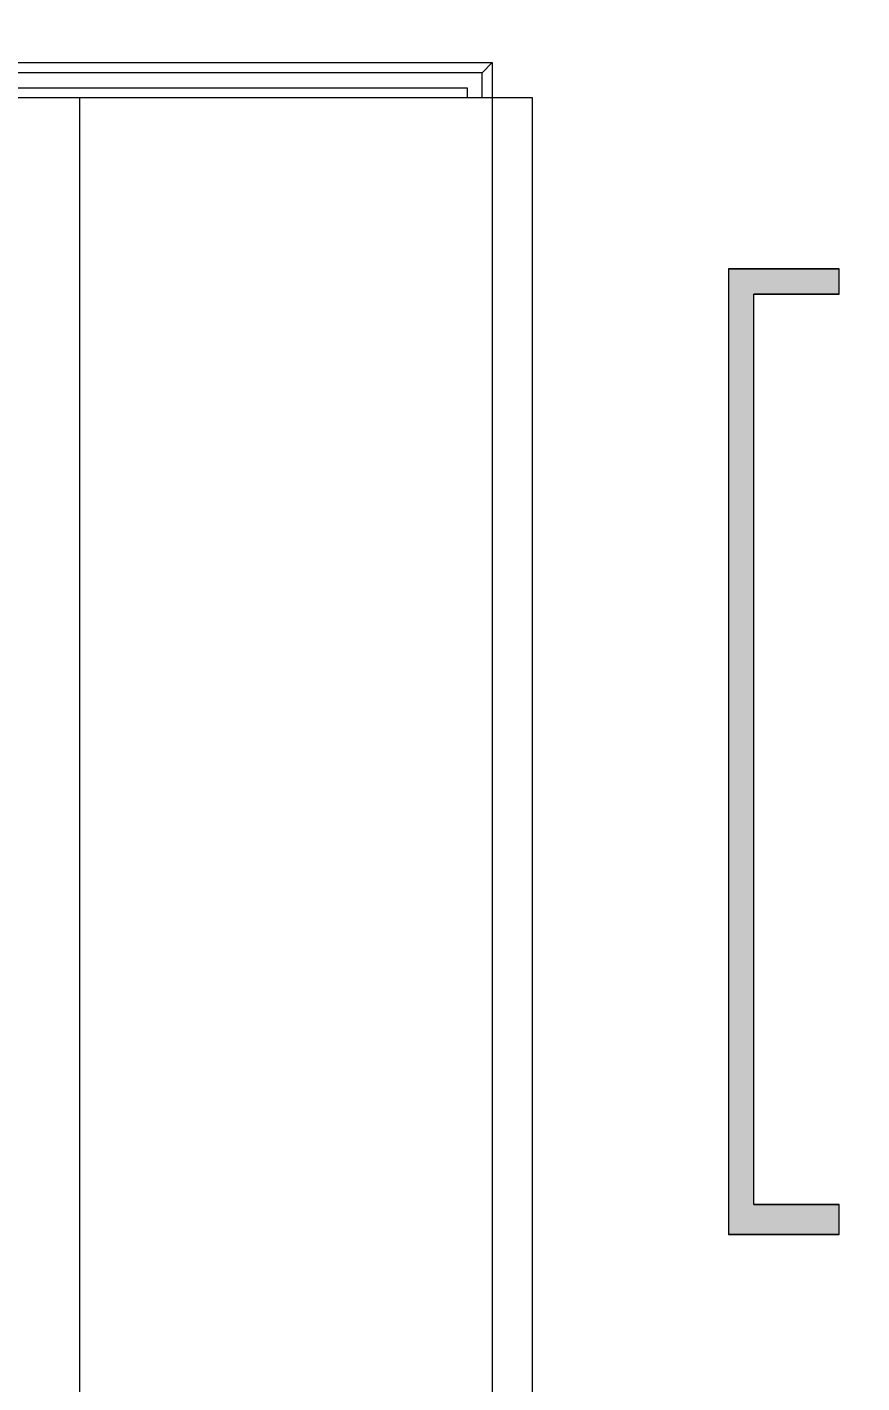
# Model space of a CAD drawing. Header units: millimetres. Extents: x -11 to 1219, y 0 to 1751.
# Drawn here: x 223.87 to 233.28, y 946.04 to 961.31 of the extents above; entities that cross this region are included whole.
import ezdxf

# ---------------------------------------------------------------- set-up
doc = ezdxf.new("R2010")
doc.units = ezdxf.units.MM
doc.header["$LTSCALE"] = 10
doc.layers.get('Defpoints').update_dxf_attribs({"linetype": 'CONTINUOUS'})
doc.layers.add('_MULTI_WIRE', color=9, linetype='CONTINUOUS')
doc.layers.add('PSYMS', color=7, linetype='CONTINUOUS')
doc.layers.add('PDF_Geometry', color=7, linetype='CONTINUOUS', true_color=0x151d1f)
doc.layers.add('PDF_Solid Fills', color=7, linetype='CONTINUOUS', true_color=0x070809)
doc.layers.get('_MULTI_WIRE').off()
doc.styles.get("Standard").update_dxf_attribs({"font": '', "width": 0.8})
doc.styles.get('Standard').set_extended_font_data('Meiryo UI')
doc.dimstyles.get("Standard").update_dxf_attribs({"dimtxt": 8, "dimasz": 2, "dimexe": 1.5, "dimexo": 1.5, "dimgap": 1.8, "dimtad": 1, "dimdec": 3, "dimdsep": 46, "dimtxsty": 'Standard', "dimcen": 0, "dimclrd": 4, "dimclre": 4, "dimclrt": 4, "dimadec": 0, "dimazin": 0, "dimtfac": 1, "dimtdec": 3, "dimtmove": 0, "dimatfit": 3, "dimfxl": 1, "dimtolj": 1, "dimtzin": 1, "dimarcsym": 0})

# ---------------------------------------------------------------- blocks, each defined once
blk = doc.blocks.new('DVP-28SWS211R')
at = {"layer": 'PDF_Geometry', "color": 7, "lineweight": 9, "true_color": 0xffffff}
for p, q in [((14.899, -3.569), (22.491, -3.569)), ((22.491, -3.569), (22.377, -3.682)), ((22.491, -3.569), (22.491, -3.966)), ((22.377, -3.682), (14.956, -3.682)), ((22.377, -3.966), (22.377, -3.682)), ((22.944, -3.966), (11.783, -3.966)), ((15.183, -3.852), (22.207, -3.852)), ((17.845, -36.427), (17.845, -3.966)), ((22.207, -3.852), (22.207, -3.966)), ((22.491, -3.966), (22.491, -36.427)), ((22.944, -36.427), (22.944, -3.966)), ((25.153, -5.892), (26.399, -5.892)), ((26.399, -5.892), (25.153, -5.892)), ((25.153, -5.892), (25.153, -16.769)), ((26.399, -5.892), (25.153, -5.892)), ((26.399, -6.175), (26.399, -5.892)), ((25.436, -6.175), (26.399, -6.175)), ((26.399, -6.175), (25.436, -6.175)), ((25.436, -16.429), (25.436, -6.175)), ((25.436, -6.175), (26.399, -6.175)), ((25.436, -16.429), (26.399, -16.429)), ((26.399, -16.429), (25.436, -16.429)), ((26.399, -16.429), (25.436, -16.429)), ((26.399, -16.769), (26.399, -16.429)), ((25.153, -16.769), (26.399, -16.769)), ((26.399, -16.769), (25.153, -16.769)), ((25.153, -16.769), (26.399, -16.769))]:
    blk.add_line(p, q, dxfattribs=at)
at = {"layer": 'PDF_Solid Fills', "color": 7, "lineweight": 9, "true_color": 0xffffff, "transparency": 33554559}
for points in [[(25.153, -5.892), (25.153, -6.175), (26.399, -6.175)], [(25.153, -5.892), (26.399, -5.892), (26.399, -6.175)], [(25.153, -6.175), (25.153, -16.429), (25.436, -16.429)], [(25.153, -6.175), (25.436, -6.175), (25.436, -16.429)], [(25.153, -16.429), (25.153, -16.769), (26.399, -16.769)], [(25.153, -16.429), (26.399, -16.429), (26.399, -16.769)]]:
    blk.add_solid(points, dxfattribs=at)
blk = doc.blocks.new('*D142')
at = {"layer": 'Defpoints', "color": 0, "transparency": 16777216}
for p in [(298.567, 984.72), (160.48, 964.259), (298.567, 960.355)]:
    blk.add_point(p, dxfattribs=at)
at = {"layer": 'PSYMS', "color": 4, "lineweight": -2, "transparency": 16777216}
for p, q in [((160.48, 965.759), (160.48, 986.22)), ((298.567, 961.855), (298.567, 986.22)), ((162.48, 984.72), (296.567, 984.72))]:
    blk.add_line(p, q, dxfattribs=at)
at = {"layer": 'PSYMS', "color": 4, "transparency": 16777216}
for points in [[(162.48, 985.053), (162.48, 984.387), (160.48, 984.72)], [(296.567, 985.053), (296.567, 984.387), (298.567, 984.72)]]:
    blk.add_solid(points, dxfattribs=at)
at = {"layer": 'PSYMS', "color": 4, "transparency": 16777216, "insert": (229.523, 990.52), "char_height": 8, "attachment_point": 5}
blk.add_mtext('\\A1;138.087', dxfattribs=at)

msp = doc.modelspace()

# ---------------------------------------------------------------- block references
at = {"layer": '_MULTI_WIRE'}
msp.add_blockref('DVP-28SWS211R', (206.6221, 964.4776), dxfattribs=at)
msp.add_blockref('DVP-28SWS211R', (206.6221, 964.4776), dxfattribs=at)
msp.add_blockref('DVP-28SWS211R', (206.6221, 964.4776), dxfattribs=at)
msp.add_blockref('DVP-28SWS211R', (206.6221, 964.4776), dxfattribs=at)

# ---------------------------------------------------------------- dimensions: what is measured, and where the dimension line sits
at = {"layer": 'PSYMS', "color": 7, "true_color": 0xffffff}
dim = msp.add_linear_dim(base=(298.5671, 984.71995), p1=(160.47964, 964.25871), p2=(298.5671, 960.35474), dimstyle='Standard', dxfattribs=at)
dim.commit()
dim.dimension.update_dxf_attribs({"geometry": '*D142', "text_midpoint": (229.52337, 990.51995)})

doc.saveas('drawing.dxf')
